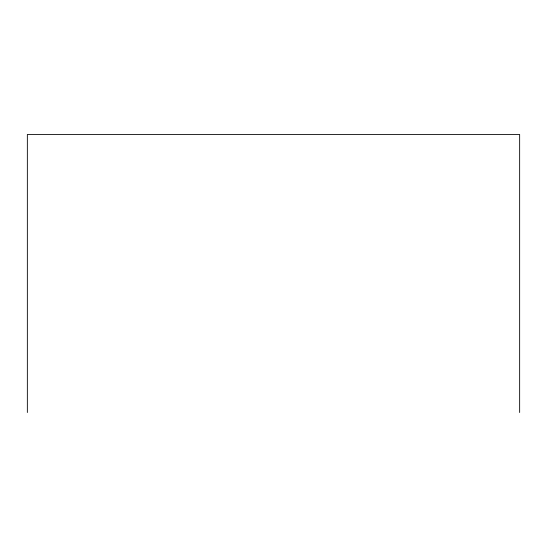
<?xml version="1.0" encoding="UTF-8"?>
<svg xmlns="http://www.w3.org/2000/svg" width="547" height="547" viewBox="0 0 547 547"><rect width="100%" height="100%" fill="white"/><g stroke="black" fill="none" stroke-linecap="round" stroke-linejoin="round"><path stroke-width="0.82" d="M519.65 412.52L519.65 134.48L27.35 134.48L27.35 412.52"/></g></svg>
